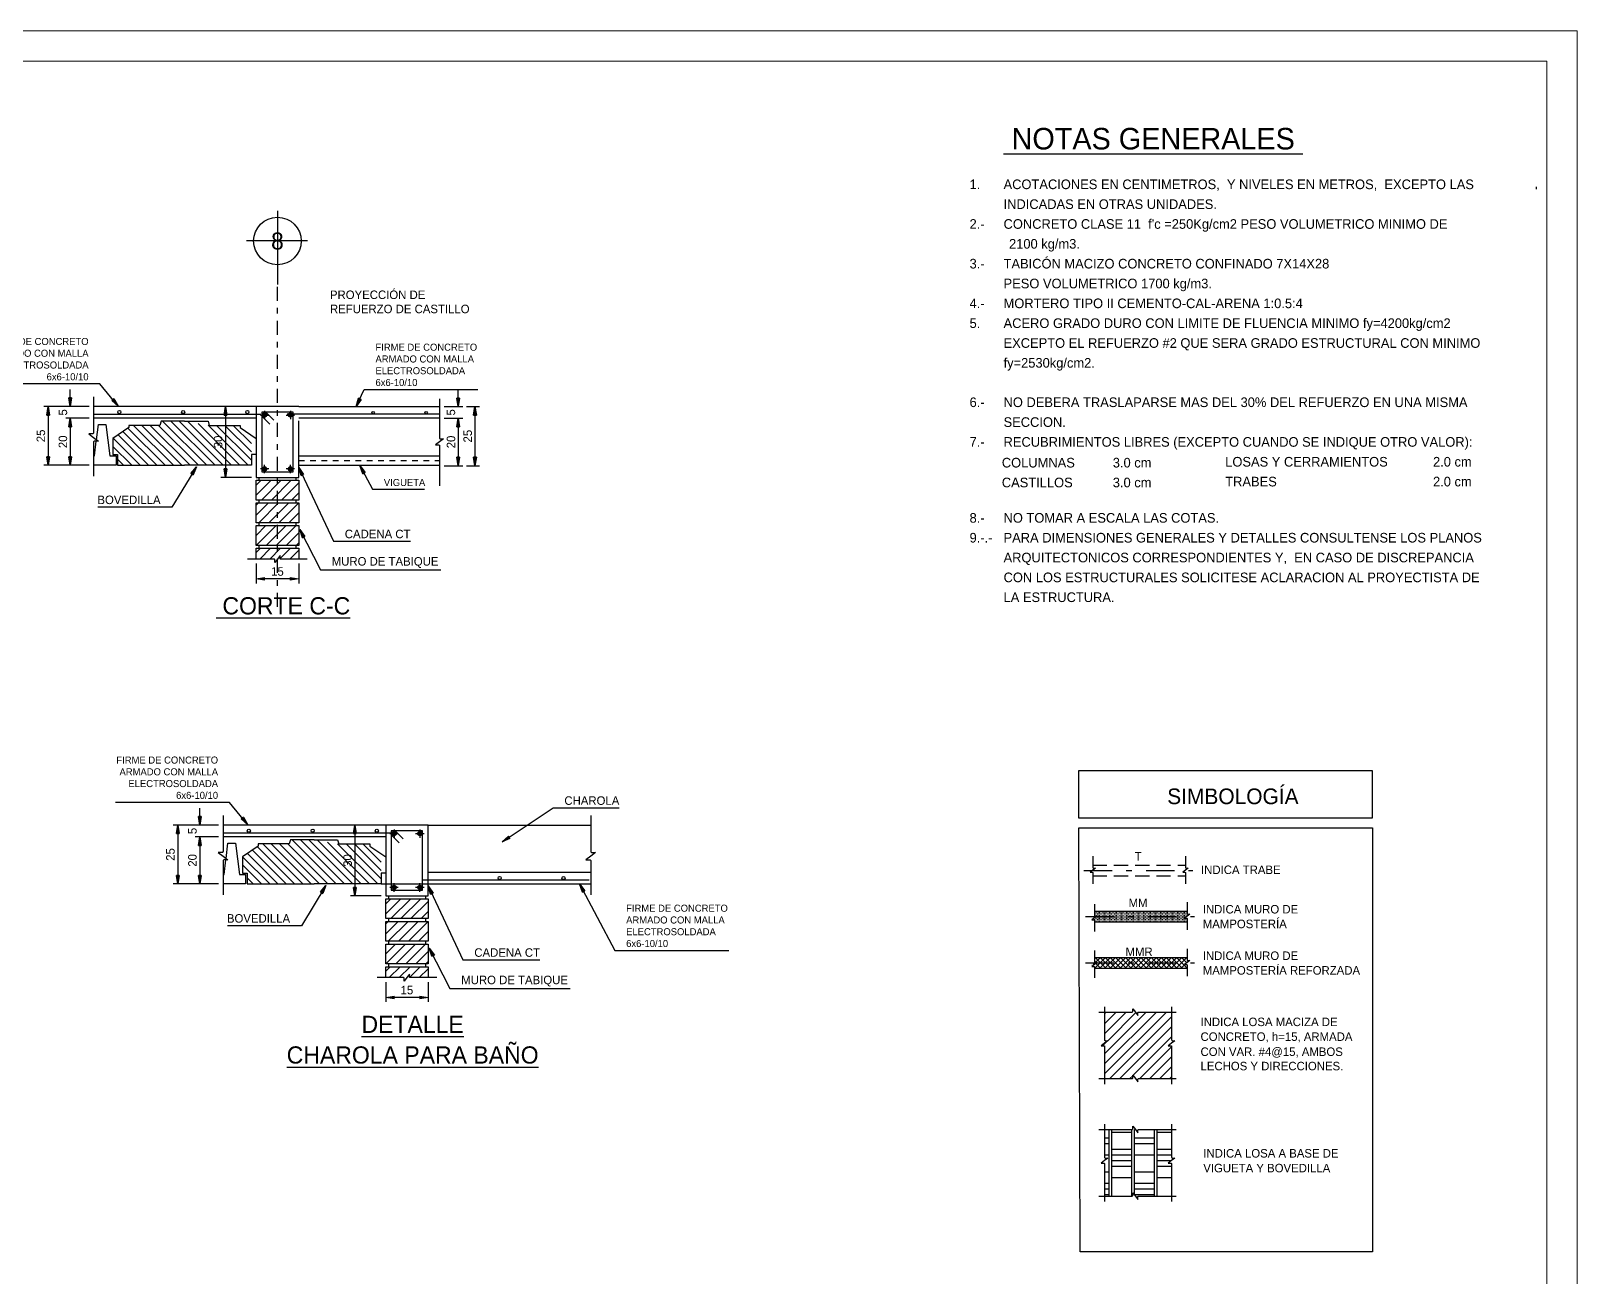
# Model space of a CAD drawing. Header units: millimetres. Extents: x -25 to 297, y -2 to 43.
# Drawn here: x 269.99 to 297.27, y 19.03 to 41 of the extents above; entities that cross this region are included whole.
import ezdxf
from ezdxf.enums import TextEntityAlignment as Align

# ---------------------------------------------------------------- set-up
doc = ezdxf.new("R2010")
doc.units = ezdxf.units.MM
for name, pattern in [('DASHDOT', [1, 0.5, -0.25, 0, -0.25]), ('DASHED2', [0.375, 0.25, -0.125]), ('HIDDEN2', [0.1875, 0.125, -0.0625])]:
    doc.linetypes.add(name, pattern=pattern)
for name, color, linetype in [('6', 7, 'Continuous'), ('C', 11, 'Continuous'), ('CERR', 3, 'DASHED2'), ('EJES', 250, 'DASHDOT'), ('hatch', 250, 'Continuous'), ('HATCH_MUROS', 16, 'Continuous'), ('Muro', 242, 'Continuous'), ('muros', 1, 'Continuous'), ('NOTAS', 5, 'Continuous'), ('TEXT', 5, 'Continuous'), ('TITULO', 242, 'Continuous'), ('TZ', 15, 'Continuous'), ('VIGUETAS', 107, 'Continuous')]:
    doc.layers.add(name, color=color, linetype=linetype)
doc.styles.add('LEROY', font='stylu.ttf')
doc.dimstyles.new('LEROY_CONC', dxfattribs={"dimtxt": 0.15, "dimasz": 0.15, "dimexe": 0.08, "dimexo": 0.08, "dimgap": 0.05, "dimtad": 1, "dimdec": 0, "dimlfac": 20, "dimzin": 0, "dimdsep": 46, "dimtxsty": 'LEROY', "dimblk1": 'FLECHA', "dimblk2": 'FLECHA', "dimsah": 1, "dimcen": 0.2, "dimclrd": 256, "dimclre": 256, "dimclrt": 5, "dimadec": 0, "dimazin": 0, "dimtfac": 0.5, "dimtdec": 0, "dimtix": 1, "dimtofl": 0, "dimtmove": 0, "dimatfit": 3, "dimldrblk": 'FLECHA', "dimfxl": 1, "dimtolj": 1, "dimtzin": 0, "dimarcsym": 0})

# ---------------------------------------------------------------- blocks, each defined once
blk = doc.blocks.new('NOTAS')
at = {"layer": 'NOTAS', "color": 5}
blk.add_line((156.122, 134.198), (156.122, 134.239), dxfattribs=at)
at = {"layer": 'NOTAS', "color": 5, "style": 'LEROY'}
for s, p in [('1.', (146.122, 134.198)), ('ACOTACIONES EN CENTIMETROS,  Y NIVELES EN METROS,  EXCEPTO LAS', (146.722, 134.198)), ('INDICADAS EN OTRAS UNIDADES.', (146.722, 133.848)), ("CONCRETO CLASE 11  f'c =250Kg/cm2 PESO VOLUMETRICO MINIMO DE", (146.722, 133.498)), ('2.-', (146.122, 133.498)), ('  2100 kg/m3.', (146.692, 133.148)), ('3.-', (146.122, 132.798)), ('TABICÓN MACIZO CONCRETO CONFINADO 7X14X28', (146.722, 132.798)), ('PESO VOLUMETRICO 1700 kg/m3.', (146.722, 132.448)), ('4.-', (146.122, 132.098)), ('MORTERO TIPO II CEMENTO-CAL-ARENA 1:0.5:4', (146.722, 132.098)), ('5.', (146.122, 131.748)), ('ACERO GRADO DURO CON LIMITE DE FLUENCIA MINIMO fy=4200kg/cm2', (146.722, 131.748)), ('EXCEPTO EL REFUERZO #2 QUE SERA GRADO ESTRUCTURAL CON MINIMO', (146.722, 131.398)), ('fy=2530kg/cm2.', (146.722, 131.048)), ('6.-', (146.122, 130.353)), ('NO DEBERA TRASLAPARSE MAS DEL 30% DEL REFUERZO EN UNA MISMA', (146.722, 130.353)), ('SECCION.', (146.722, 130.003)), ('7.-', (146.122, 129.653)), ('RECUBRIMIENTOS LIBRES (EXCEPTO CUANDO SE INDIQUE OTRO VALOR):', (146.722, 129.653)), ('COLUMNAS', (146.691, 129.287)), ('3.0 cm', (148.649, 129.287)), ('LOSAS Y CERRAMIENTOS', (150.633, 129.303)), ('2.0 cm', (154.299, 129.303)), ('CASTILLOS', (146.691, 128.937)), ('3.0 cm', (148.649, 128.937)), ('TRABES', (150.633, 128.953)), ('2.0 cm', (154.299, 128.953)), ('8.-', (146.122, 128.313)), ('NO TOMAR A ESCALA LAS COTAS.', (146.722, 128.313)), ('9.-.-', (146.122, 127.963)), ('PARA DIMENSIONES GENERALES Y DETALLES CONSULTENSE LOS PLANOS', (146.722, 127.963)), ('ARQUITECTONICOS CORRESPONDIENTES Y,  EN CASO DE DISCREPANCIA', (146.722, 127.613)), ('CON LOS ESTRUCTURALES SOLICITESE ACLARACION AL PROYECTISTA DE', (146.722, 127.263)), ('LA ESTRUCTURA.', (146.722, 126.913))]:
    blk.add_text(s, height=0.17, dxfattribs=at).set_placement(p)
at = {"layer": 'TITULO', "style": 'LEROY'}
blk.add_text('%%U NOTAS GENERALES ', height=0.38, dxfattribs=at).set_placement((146.722, 134.898))
blk = doc.blocks.new('FLECHA')
at = {"linetype": 'Continuous'}
blk.add_hatch(color=5, dxfattribs=at).paths.add_polyline_path([(0, 0), (-1, 0.16), (-1, -0.16)])
at = {"color": 5, "linetype": 'Continuous'}
blk.add_line((-1, 0.16), (-1, -0.16), dxfattribs=at)
blk.add_lwpolyline([(-1, 0.16), (0, 0), (-1, -0.16)], dxfattribs=at)
blk = doc.blocks.new('*D312')
at = {"layer": 'C', "lineweight": -2, "transparency": 16777216}
for p, q in [((277.282, 34.167), (277.612, 34.167)), ((277.532, 34.017), (277.532, 33.48)), ((277.282, 33.33), (277.612, 33.33))]:
    blk.add_line(p, q, dxfattribs=at)
at = {"layer": 'Defpoints', "color": 0, "transparency": 16777216}
for p in [(277.202, 34.167), (277.202, 33.33), (277.532, 33.33)]:
    blk.add_point(p, dxfattribs=at)
at = {"layer": 'C', "lineweight": -2, "transparency": 16777216, "xscale": 0.15, "yscale": 0.15, "zscale": 0.15}
for p, rotation in [((277.532, 34.167), 90), ((277.532, 33.33), 270)]:
    blk.add_blockref('FLECHA', p, dxfattribs=dict(at, rotation=rotation))
at = {"layer": 'C', "color": 5, "transparency": 16777216, "insert": (277.405, 33.749), "char_height": 0.15, "attachment_point": 5, "rotation": 90, "style": 'LEROY'}
blk.add_mtext('\\A1;20', dxfattribs=at)
blk = doc.blocks.new('*D313')
at = {"layer": 'C', "lineweight": -2, "transparency": 16777216}
for p, q in [((277.532, 34.524), (277.532, 34.674)), ((277.282, 34.374), (277.612, 34.374)), ((277.282, 34.167), (277.612, 34.167)), ((277.532, 34.017), (277.532, 33.867))]:
    blk.add_line(p, q, dxfattribs=at)
at = {"layer": 'Defpoints', "color": 0, "transparency": 16777216}
for p in [(277.202, 34.374), (277.202, 34.167), (277.532, 34.167)]:
    blk.add_point(p, dxfattribs=at)
at = {"layer": 'C', "lineweight": -2, "transparency": 16777216, "xscale": 0.15, "yscale": 0.15, "zscale": 0.15}
for p, rotation in [((277.532, 34.374), 270), ((277.532, 34.167), 90)]:
    blk.add_blockref('FLECHA', p, dxfattribs=dict(at, rotation=rotation))
at = {"layer": 'C', "color": 5, "transparency": 16777216, "insert": (277.404, 34.271), "char_height": 0.15, "attachment_point": 5, "rotation": 90, "style": 'LEROY'}
blk.add_mtext('\\A1;5', dxfattribs=at)
blk = doc.blocks.new('*D314')
at = {"layer": 'C', "lineweight": -2, "transparency": 16777216}
for p, q in [((277.679, 34.374), (277.908, 34.374)), ((277.828, 34.224), (277.828, 33.48)), ((277.679, 33.33), (277.908, 33.33))]:
    blk.add_line(p, q, dxfattribs=at)
at = {"layer": 'Defpoints', "color": 0, "transparency": 16777216}
for p in [(277.599, 34.374), (277.599, 33.33), (277.828, 33.33)]:
    blk.add_point(p, dxfattribs=at)
at = {"layer": 'C', "lineweight": -2, "transparency": 16777216, "xscale": 0.15, "yscale": 0.15, "zscale": 0.15}
for p, rotation in [((277.828, 34.374), 90), ((277.828, 33.33), 270)]:
    blk.add_blockref('FLECHA', p, dxfattribs=dict(at, rotation=rotation))
at = {"layer": 'C', "color": 5, "transparency": 16777216, "insert": (277.7, 33.852), "char_height": 0.15, "attachment_point": 5, "rotation": 90, "style": 'LEROY'}
blk.add_mtext('\\A1;25', dxfattribs=at)
blk = doc.blocks.new('Var_1')
at = {"layer": 'TZ'}
h = blk.add_hatch(dxfattribs=at)
h.set_pattern_fill('ANSI31', color=250, scale=0.01, style=0)
h.set_pattern_definition([(45, (-118.599832, -46.150385), (-0.02245064, 0.02245064), [])])
edge = h.paths.add_edge_path()
edge.add_arc((0, 0), 0.125, 0, 360)
at = {"layer": 'TZ', "color": 250}
for p, q in [((-0.25, 0), (0.25, 0)), ((0, 0.25), (0, -0.25))]:
    blk.add_line(p, q, dxfattribs=at)
at = {"layer": 'TZ', "color": 5}
blk.add_circle((0, 0), 0.125, dxfattribs=at)
blk = doc.blocks.new('*D325')
at = {"layer": 'C', "lineweight": -2, "transparency": 16777216}
for p, q in [((273.967, 31.603), (273.967, 31.255)), ((274.717, 31.603), (274.717, 31.255)), ((274.567, 31.335), (274.117, 31.335))]:
    blk.add_line(p, q, dxfattribs=at)
at = {"layer": 'Defpoints', "color": 0, "transparency": 16777216}
for p in [(273.967, 31.683), (274.717, 31.683), (273.967, 31.335)]:
    blk.add_point(p, dxfattribs=at)
at = {"layer": 'C', "lineweight": -2, "transparency": 16777216, "xscale": 0.15, "yscale": 0.15, "zscale": 0.15, "rotation": 180}
blk.add_blockref('FLECHA', (273.967, 31.335), dxfattribs=at)
at = {"layer": 'C', "lineweight": -2, "transparency": 16777216, "xscale": 0.15, "yscale": 0.15, "zscale": 0.15}
blk.add_blockref('FLECHA', (274.717, 31.335), dxfattribs=at)
at = {"layer": 'C', "color": 5, "transparency": 16777216, "insert": (274.342, 31.463), "char_height": 0.15, "attachment_point": 5, "style": 'LEROY'}
blk.add_mtext('\\A1;15', dxfattribs=at)
blk = doc.blocks.new('*D326')
at = {"layer": 'C', "lineweight": -2, "transparency": 16777216}
for p, q in [((270.606, 34.375), (270.218, 34.375)), ((270.298, 34.225), (270.298, 33.487)), ((270.606, 33.337), (270.218, 33.337))]:
    blk.add_line(p, q, dxfattribs=at)
at = {"layer": 'Defpoints', "color": 0, "transparency": 16777216}
for p in [(270.686, 34.375), (270.298, 33.337), (270.686, 33.337)]:
    blk.add_point(p, dxfattribs=at)
at = {"layer": 'C', "lineweight": -2, "transparency": 16777216, "xscale": 0.15, "yscale": 0.15, "zscale": 0.15}
for p, rotation in [((270.298, 34.375), 90), ((270.298, 33.337), 270)]:
    blk.add_blockref('FLECHA', p, dxfattribs=dict(at, rotation=rotation))
at = {"layer": 'C', "color": 5, "transparency": 16777216, "insert": (270.169, 33.856), "char_height": 0.15, "attachment_point": 5, "rotation": 90, "style": 'LEROY'}
blk.add_mtext('\\A1;25', dxfattribs=at)
blk = doc.blocks.new('*D327')
at = {"layer": 'C', "lineweight": -2, "transparency": 16777216}
for p, q in [((270.686, 34.525), (270.686, 34.675)), ((271.018, 34.375), (270.606, 34.375)), ((271.018, 34.167), (270.606, 34.167)), ((270.686, 34.017), (270.686, 33.867))]:
    blk.add_line(p, q, dxfattribs=at)
at = {"layer": 'Defpoints', "color": 0, "transparency": 16777216}
for p in [(271.098, 34.375), (270.686, 34.167), (271.098, 34.167)]:
    blk.add_point(p, dxfattribs=at)
at = {"layer": 'C', "lineweight": -2, "transparency": 16777216, "xscale": 0.15, "yscale": 0.15, "zscale": 0.15}
for p, rotation in [((270.686, 34.375), 270), ((270.686, 34.167), 90)]:
    blk.add_blockref('FLECHA', p, dxfattribs=dict(at, rotation=rotation))
at = {"layer": 'C', "color": 5, "transparency": 16777216, "insert": (270.558, 34.271), "char_height": 0.15, "attachment_point": 5, "rotation": 90, "style": 'LEROY'}
blk.add_mtext('\\A1;5', dxfattribs=at)
blk = doc.blocks.new('*D328')
at = {"layer": 'C', "lineweight": -2, "transparency": 16777216}
for p, q in [((271.018, 34.167), (270.606, 34.167)), ((270.686, 34.017), (270.686, 33.487)), ((271.018, 33.337), (270.606, 33.337))]:
    blk.add_line(p, q, dxfattribs=at)
at = {"layer": 'Defpoints', "color": 0, "transparency": 16777216}
for p in [(271.098, 34.167), (270.686, 33.337), (271.098, 33.337)]:
    blk.add_point(p, dxfattribs=at)
at = {"layer": 'C', "lineweight": -2, "transparency": 16777216, "xscale": 0.15, "yscale": 0.15, "zscale": 0.15}
for p, rotation in [((270.686, 34.167), 90), ((270.686, 33.337), 270)]:
    blk.add_blockref('FLECHA', p, dxfattribs=dict(at, rotation=rotation))
at = {"layer": 'C', "color": 5, "transparency": 16777216, "insert": (270.558, 33.752), "char_height": 0.15, "attachment_point": 5, "rotation": 90, "style": 'LEROY'}
blk.add_mtext('\\A1;20', dxfattribs=at)
blk = doc.blocks.new('*D332')
at = {"layer": 'C', "lineweight": -2, "transparency": 16777216}
for p, q in [((273.757, 34.375), (273.345, 34.375)), ((273.425, 34.225), (273.425, 33.274)), ((273.887, 33.124), (273.345, 33.124))]:
    blk.add_line(p, q, dxfattribs=at)
at = {"layer": 'Defpoints', "color": 0, "transparency": 16777216}
for p in [(273.837, 34.375), (273.425, 33.124), (273.967, 33.124)]:
    blk.add_point(p, dxfattribs=at)
at = {"layer": 'C', "lineweight": -2, "transparency": 16777216, "xscale": 0.15, "yscale": 0.15, "zscale": 0.15}
for p, rotation in [((273.425, 34.375), 90), ((273.425, 33.124), 270)]:
    blk.add_blockref('FLECHA', p, dxfattribs=dict(at, rotation=rotation))
at = {"layer": 'C', "color": 5, "transparency": 16777216, "insert": (273.297, 33.75), "char_height": 0.15, "attachment_point": 5, "rotation": 90, "style": 'LEROY'}
blk.add_mtext('\\A1;30', dxfattribs=at)
blk = doc.blocks.new('*D372')
at = {"layer": 'C', "lineweight": -2, "transparency": 16777216}
for p, q in [((276.252, 24.218), (276.252, 23.87)), ((277.002, 24.218), (277.002, 23.87)), ((276.852, 23.95), (276.402, 23.95))]:
    blk.add_line(p, q, dxfattribs=at)
at = {"layer": 'Defpoints', "color": 0, "transparency": 16777216}
for p in [(276.252, 24.298), (277.002, 24.298), (276.252, 23.95)]:
    blk.add_point(p, dxfattribs=at)
at = {"layer": 'C', "lineweight": -2, "transparency": 16777216, "xscale": 0.15, "yscale": 0.15, "zscale": 0.15, "rotation": 180}
blk.add_blockref('FLECHA', (276.252, 23.95), dxfattribs=at)
at = {"layer": 'C', "lineweight": -2, "transparency": 16777216, "xscale": 0.15, "yscale": 0.15, "zscale": 0.15}
blk.add_blockref('FLECHA', (277.002, 23.95), dxfattribs=at)
at = {"layer": 'C', "color": 5, "transparency": 16777216, "insert": (276.627, 24.078), "char_height": 0.15, "attachment_point": 5, "style": 'LEROY'}
blk.add_mtext('\\A1;15', dxfattribs=at)
blk = doc.blocks.new('*D373')
at = {"layer": 'C', "lineweight": -2, "transparency": 16777216}
for p, q in [((272.891, 26.99), (272.503, 26.99)), ((272.583, 26.84), (272.583, 26.102)), ((272.891, 25.952), (272.503, 25.952))]:
    blk.add_line(p, q, dxfattribs=at)
at = {"layer": 'Defpoints', "color": 0, "transparency": 16777216}
for p in [(272.971, 26.99), (272.583, 25.952), (272.971, 25.952)]:
    blk.add_point(p, dxfattribs=at)
at = {"layer": 'C', "lineweight": -2, "transparency": 16777216, "xscale": 0.15, "yscale": 0.15, "zscale": 0.15}
for p, rotation in [((272.583, 26.99), 90), ((272.583, 25.952), 270)]:
    blk.add_blockref('FLECHA', p, dxfattribs=dict(at, rotation=rotation))
at = {"layer": 'C', "color": 5, "transparency": 16777216, "insert": (272.455, 26.471), "char_height": 0.15, "attachment_point": 5, "rotation": 90, "style": 'LEROY'}
blk.add_mtext('\\A1;25', dxfattribs=at)
blk = doc.blocks.new('*D374')
at = {"layer": 'C', "lineweight": -2, "transparency": 16777216}
for p, q in [((272.971, 27.14), (272.971, 27.29)), ((273.303, 26.99), (272.891, 26.99)), ((273.303, 26.782), (272.891, 26.782)), ((272.971, 26.632), (272.971, 26.482))]:
    blk.add_line(p, q, dxfattribs=at)
at = {"layer": 'Defpoints', "color": 0, "transparency": 16777216}
for p in [(272.971, 26.782), (273.383, 26.99), (273.383, 26.782)]:
    blk.add_point(p, dxfattribs=at)
at = {"layer": 'C', "lineweight": -2, "transparency": 16777216, "xscale": 0.15, "yscale": 0.15, "zscale": 0.15}
for p, rotation in [((272.971, 26.99), 270), ((272.971, 26.782), 90)]:
    blk.add_blockref('FLECHA', p, dxfattribs=dict(at, rotation=rotation))
at = {"layer": 'C', "color": 5, "transparency": 16777216, "insert": (272.843, 26.886), "char_height": 0.15, "attachment_point": 5, "rotation": 90, "style": 'LEROY'}
blk.add_mtext('\\A1;5', dxfattribs=at)
blk = doc.blocks.new('*D375')
at = {"layer": 'C', "lineweight": -2, "transparency": 16777216}
for p, q in [((273.303, 26.782), (272.891, 26.782)), ((272.971, 26.632), (272.971, 26.102)), ((273.303, 25.952), (272.891, 25.952))]:
    blk.add_line(p, q, dxfattribs=at)
at = {"layer": 'Defpoints', "color": 0, "transparency": 16777216}
for p in [(273.383, 26.782), (272.971, 25.952), (273.383, 25.952)]:
    blk.add_point(p, dxfattribs=at)
at = {"layer": 'C', "lineweight": -2, "transparency": 16777216, "xscale": 0.15, "yscale": 0.15, "zscale": 0.15}
for p, rotation in [((272.971, 26.782), 90), ((272.971, 25.952), 270)]:
    blk.add_blockref('FLECHA', p, dxfattribs=dict(at, rotation=rotation))
at = {"layer": 'C', "color": 5, "transparency": 16777216, "insert": (272.843, 26.367), "char_height": 0.15, "attachment_point": 5, "rotation": 90, "style": 'LEROY'}
blk.add_mtext('\\A1;20', dxfattribs=at)
blk = doc.blocks.new('*D379')
at = {"layer": 'C', "lineweight": -2, "transparency": 16777216}
for p, q in [((276.042, 26.99), (275.63, 26.99)), ((275.71, 26.84), (275.71, 25.89)), ((276.172, 25.74), (275.63, 25.74))]:
    blk.add_line(p, q, dxfattribs=at)
at = {"layer": 'Defpoints', "color": 0, "transparency": 16777216}
for p in [(276.122, 26.99), (275.71, 25.74), (276.252, 25.74)]:
    blk.add_point(p, dxfattribs=at)
at = {"layer": 'C', "lineweight": -2, "transparency": 16777216, "xscale": 0.15, "yscale": 0.15, "zscale": 0.15}
for p, rotation in [((275.71, 26.99), 90), ((275.71, 25.74), 270)]:
    blk.add_blockref('FLECHA', p, dxfattribs=dict(at, rotation=rotation))
at = {"layer": 'C', "color": 5, "transparency": 16777216, "insert": (275.582, 26.365), "char_height": 0.15, "attachment_point": 5, "rotation": 90, "style": 'LEROY'}
blk.add_mtext('\\A1;30', dxfattribs=at)
blk = doc.blocks.new('SIM017')
at = {"color": 15, "linetype": 'Continuous'}
blk.add_lwpolyline([(-1.01, 0), (-0.19, 0, 0.414214), (-0.15, 0.05), (-0.15, 0.2), (0, 0), (0.15, -0.2), (0.15, -0.05, -0.414214), (0.19, 0), (0.99, 0)], format="xyb", dxfattribs=at)
blk = doc.blocks.new('EJE-VERT')
at = {"color": 15, "linetype": 'Continuous'}
for p, q in [((0, 2.163), (0, 0)), ((0.883, 1.28), (-0.909, 1.28))]:
    blk.add_line(p, q, dxfattribs=at)
blk.add_circle((0, 1.28), 0.7, dxfattribs=at)
at = {"color": 242, "style": 'LEROY'}
blk.add_attdef('EJE', text='', height=0.5, dxfattribs=at).set_placement((0, 1.28), align=Align.MIDDLE)

msp = doc.modelspace()

# ---------------------------------------------------------------- hatches: boundary and pattern name
at = {"layer": 'hatch'}
h = msp.add_hatch(dxfattribs=at)
h.set_pattern_fill('ANSI31', color=256, scale=0.83, style=0)
h.set_pattern_definition([(135, (523.45776, -37.87598), (0.07336233, 0.07336233), [])])
h.paths.add_polyline_path([(272.703, 33.337), (273.885, 33.337), (273.885, 33.868), (273.63, 34.042), (273.138, 34.042), (272.703, 34.115), (272.288, 34.115), (272.267, 34.042), (271.776, 34.042), (271.439, 33.812), (271.439, 33.529), (271.521, 33.529), (271.521, 33.337)])
h = msp.add_hatch(dxfattribs=at)
h.set_pattern_fill('ANSI31', color=256, style=0)
h.set_pattern_definition([(45, (273.96714, 31.9248), (-0.088388, 0.088388), [])])
h.paths.add_polyline_path([(273.967, 32.675), (274.717, 32.675), (274.717, 32.325), (273.967, 32.325)])
h.paths.add_polyline_path([(273.967, 32.275), (274.717, 32.275), (274.717, 31.925), (273.967, 31.925)])
h.paths.add_polyline_path([(273.967, 33.075), (274.717, 33.075), (274.717, 32.725), (273.967, 32.725)])
h = msp.add_hatch(dxfattribs=at)
h.set_pattern_fill('ANSI31', color=256, style=0)
h.set_pattern_definition([(45, (273.96714, 31.62095), (-0.088388, 0.088388), [])])
h.paths.add_polyline_path([(274.717, 31.875), (274.589, 31.875), (274.589, 31.683), (274.717, 31.683)])
h.paths.add_polyline_path([(274.589, 31.875), (274.342, 31.875), (274.342, 31.683), (274.389, 31.745), (274.389, 31.697, 0.414214), (274.403, 31.683), (274.589, 31.683)])
h.paths.add_polyline_path([(274.342, 31.875), (274.096, 31.875), (274.096, 31.683), (274.281, 31.683, -0.414214), (274.296, 31.669), (274.296, 31.621), (274.342, 31.683)])
h.paths.add_polyline_path([(274.096, 31.875), (273.967, 31.875), (273.967, 31.683), (274.096, 31.683)])
h = msp.add_hatch(dxfattribs=at)
h.set_pattern_fill('ANSI31', color=256, scale=0.83, style=0)
h.set_pattern_definition([(135, (525.74287, -45.26089), (0.07336233, 0.07336233), [])])
h.paths.add_polyline_path([(274.988, 25.952), (276.17, 25.952), (276.17, 26.483), (275.915, 26.657), (275.423, 26.657), (274.988, 26.73), (274.573, 26.73), (274.552, 26.657), (274.061, 26.657), (273.724, 26.427), (273.724, 26.144), (273.806, 26.144), (273.806, 25.952)])
h = msp.add_hatch(dxfattribs=at)
h.set_pattern_fill('ANSI31', color=256, style=0)
h.set_pattern_definition([(45, (276.25225, 24.5399), (-0.088388, 0.088388), [])])
h.paths.add_polyline_path([(276.252, 25.29), (277.002, 25.29), (277.002, 24.94), (276.252, 24.94)])
h.paths.add_polyline_path([(276.252, 24.89), (277.002, 24.89), (277.002, 24.54), (276.252, 24.54)])
h.paths.add_polyline_path([(276.252, 25.69), (277.002, 25.69), (277.002, 25.34), (276.252, 25.34)])
h = msp.add_hatch(dxfattribs=at)
h.set_pattern_fill('ANSI31', color=256, style=0)
h.set_pattern_definition([(45, (276.25225, 24.23604), (-0.088388, 0.088388), [])])
h.paths.add_polyline_path([(277.002, 24.49), (276.874, 24.49), (276.874, 24.298), (277.002, 24.298)])
h.paths.add_polyline_path([(276.874, 24.49), (276.627, 24.49), (276.627, 24.298), (276.674, 24.36), (276.674, 24.312, 0.414214), (276.688, 24.298), (276.874, 24.298)])
h.paths.add_polyline_path([(276.627, 24.49), (276.381, 24.49), (276.381, 24.298), (276.566, 24.298, -0.414214), (276.581, 24.284), (276.581, 24.236), (276.627, 24.298)])
h.paths.add_polyline_path([(276.381, 24.49), (276.252, 24.49), (276.252, 24.298), (276.381, 24.298)])
h = msp.add_hatch(dxfattribs=at)
h.set_pattern_fill('ANSI31', color=256)
h.set_pattern_definition([(45, (209.7991, 97.78983), (-0.08838835, 0.08838835), [])])
h.paths.add_polyline_path([(288.996, 23.186), (288.936, 23.141), (288.877, 23.097), (288.923, 23.097, -0.414214), (288.936, 23.083), (288.936, 22.516), (289.421, 22.516, 0.414214), (289.434, 22.53), (289.434, 22.575), (289.479, 22.516), (289.523, 22.457), (289.523, 22.502, -0.414214), (289.537, 22.516), (290.119, 22.516), (290.119, 23.083, 0.414214), (290.105, 23.097), (290.06, 23.097), (290.119, 23.141), (290.178, 23.186), (290.133, 23.186, -0.414214), (290.119, 23.199), (290.119, 23.691), (289.537, 23.691, 0.414214), (289.523, 23.677), (289.523, 23.631), (289.479, 23.691), (289.434, 23.75), (289.434, 23.704, -0.414214), (289.421, 23.691), (288.936, 23.691), (288.936, 23.199, 0.414214), (288.95, 23.186)])
at = {"layer": 'HATCH_MUROS'}
h = msp.add_hatch(dxfattribs=at)
h.set_pattern_fill('DOTS', color=256, scale=0.4, style=0)
h.set_pattern_definition([(0, (15.897233, -118.50262), (0.0125, 0.025), [0, -0.025])])
h.paths.add_polyline_path([(290.387, 25.379), (290.394, 25.384), (290.441, 25.42), (290.405, 25.42, -0.414214), (290.394, 25.43), (290.394, 25.472), (288.759, 25.472), (288.759, 25.43, 0.414214), (288.77, 25.42), (288.806, 25.42), (288.759, 25.384), (288.752, 25.379)])
h.paths.add_polyline_path([(288.752, 25.379), (288.711, 25.348), (288.748, 25.348, -0.414214), (288.759, 25.337), (288.759, 25.285), (290.394, 25.285), (290.394, 25.337, 0.414214), (290.383, 25.348), (290.346, 25.348), (290.387, 25.379)])
at = {"layer": 'muros'}
h = msp.add_hatch(dxfattribs=at)
h.set_pattern_fill('ANSI37', color=256, scale=0.02)
h.set_pattern_definition([(45, (-216.59421, 0), (-0.044901281, 0.044901281), []), (135, (-216.59421, 0), (-0.044901281, -0.044901281), [])])
h.paths.add_polyline_path([(290.387, 24.559), (290.394, 24.564), (290.441, 24.6), (290.405, 24.6, -0.414214), (290.394, 24.611), (290.394, 24.653), (288.759, 24.653), (288.759, 24.611, 0.414214), (288.77, 24.6), (288.806, 24.6), (288.759, 24.564), (288.752, 24.559)])
h.paths.add_polyline_path([(288.752, 24.559), (288.711, 24.529), (288.748, 24.529, -0.414214), (288.759, 24.518), (288.759, 24.465), (290.394, 24.465), (290.394, 24.518, 0.414214), (290.383, 24.529), (290.346, 24.529), (290.387, 24.559)])
at = {"layer": 'VIGUETAS'}
h = msp.add_hatch(dxfattribs=at)
h.set_pattern_fill('AR-VYB', color=256, scale=0.05, angle=90, style=0)
h.set_pattern_definition([(90, (15.8663, -121.5849), (-0.4, 0.4), [0.4, 0.4]), (90, (15.8163, -121.5849), (-0.4, 0.4), [0.4, 0.4]), (180, (15.8163, -121.4349), (-0.4, -0.8), [0.35, -0.45]), (180, (15.8163, -121.3349), (-0.4, -0.4), [0.35, -0.45]), (180, (15.8163, -121.2349), (-0.4, -0.8), [0.35, -0.45]), (180, (15.8163, -121.1349), (-0.4, -0.8), [0.35, -0.45]), (180, (15.8163, -120.8349), (-0.4, -0.4), [0.35, -0.45]), (180, (15.8163, -120.7349), (-0.4, -0.8), [0.35, -0.45]), (180, (15.8163, -120.6349), (-0.4, -0.4), [0.35, -0.45])])
h.paths.add_polyline_path([(288.936, 20.445), (289.421, 20.445, 0.617924), (289.432, 20.467), (289.434, 20.504), (289.479, 20.445), (290.119, 20.445), (290.119, 21.012, 0.617924), (290.097, 21.023), (290.06, 21.025), (290.119, 21.07), (290.119, 21.619), (289.537, 21.619, 0.617924), (289.526, 21.597), (289.523, 21.56), (289.479, 21.619), (288.936, 21.619), (288.936, 21.128, 0.617924), (288.958, 21.117), (288.996, 21.114), (288.936, 21.07)])

# ---------------------------------------------------------------- linework, layer by layer
at = {"color": 15, "linetype": 'Continuous'}
for points in [[(288.836, 23.691), (289.421, 23.691, 0.414214), (289.434, 23.704), (289.434, 23.75), (289.479, 23.691), (289.523, 23.631), (289.523, 23.677, -0.414214), (289.537, 23.691), (290.2, 23.691)], [(288.936, 23.784), (288.936, 23.199, 0.414214), (288.95, 23.186), (288.996, 23.186), (288.936, 23.141), (288.877, 23.097), (288.923, 23.097, -0.414214), (288.936, 23.083), (288.936, 22.42)], [(290.119, 23.784), (290.119, 23.199, 0.414214), (290.133, 23.186), (290.178, 23.186), (290.119, 23.141), (290.06, 23.097), (290.105, 23.097, -0.414214), (290.119, 23.083), (290.119, 22.42)], [(288.836, 22.516), (289.421, 22.516, 0.414214), (289.434, 22.53), (289.434, 22.575), (289.479, 22.516), (289.523, 22.457), (289.523, 22.502, -0.414214), (289.537, 22.516), (290.2, 22.516)], [(288.836, 21.619), (289.421, 21.619, 0.414214), (289.434, 21.633), (289.434, 21.679), (289.479, 21.619), (289.523, 21.56), (289.523, 21.606, -0.414214), (289.537, 21.619), (290.2, 21.619)], [(288.936, 21.713), (288.936, 21.128, 0.414214), (288.95, 21.114), (288.996, 21.114), (288.936, 21.07), (288.877, 21.025), (288.923, 21.025, -0.414214), (288.936, 21.012), (288.936, 20.348)], [(290.119, 21.713), (290.119, 21.128, 0.414214), (290.133, 21.114), (290.178, 21.114), (290.119, 21.07), (290.06, 21.025), (290.105, 21.025, -0.414214), (290.119, 21.012), (290.119, 20.348)], [(288.836, 20.445), (289.421, 20.445, 0.414214), (289.434, 20.459), (289.434, 20.504), (289.479, 20.445), (289.523, 20.386), (289.523, 20.431, -0.414214), (289.537, 20.445), (290.2, 20.445)]]:
    msp.add_lwpolyline(points, format="xyb", dxfattribs=at)
at = {"layer": '6', "lineweight": 0}
for points in [[(233.253, 41.001), (297.273, 41.001), (297.273, -2.036), (233.253, -2.036)], [(233.785, 40.469), (296.741, 40.469), (296.741, -1.504), (233.785, -1.504)]]:
    msp.add_lwpolyline(points, close=True, dxfattribs=at)
at = {"layer": 'CERR'}
for p, q in [((288.727, 26.283), (290.365, 26.283)), ((288.727, 26.095), (290.365, 26.095))]:
    msp.add_line(p, q, dxfattribs=at)
at = {"layer": 'EJES', "ltscale": 0.5}
msp.add_line((274.342, 30.838), (274.342, 36.527), dxfattribs=at)
at = {"layer": 'EJES'}
for p, q in [((288.569, 26.189), (290.494, 26.189)), ((288.6, 25.379), (290.525, 25.379)), ((288.6, 24.559), (290.525, 24.559))]:
    msp.add_line(p, q, dxfattribs=at)
at = {"layer": 'Muro'}
for p, q in [((288.758, 25.472), (290.396, 25.472)), ((288.758, 25.285), (290.396, 25.285)), ((288.758, 24.653), (290.396, 24.653)), ((288.758, 24.465), (290.396, 24.465))]:
    msp.add_line(p, q, dxfattribs=at)
at = {"layer": 'TZ', "color": 15}
for p, q in [((273.967, 34.375), (271.098, 34.375)), ((274.717, 34.374), (277.202, 34.374)), ((273.967, 34.167), (271.098, 34.167)), ((277.202, 34.167), (274.717, 34.167)), ((274.717, 33.124), (274.717, 34.124)), ((274.717, 33.503), (277.202, 33.503)), ((274.717, 33.337), (277.202, 33.337)), ((276.252, 26.99), (273.383, 26.99)), ((276.252, 26.782), (273.383, 26.782)), ((277.002, 25.74), (277.002, 26.99)), ((277.002, 26.99), (279.871, 26.99)), ((276.17, 25.952), (279.871, 25.952)), ((277.002, 26.16), (279.871, 26.16))]:
    msp.add_line(p, q, dxfattribs=at)
at = {"layer": 'TZ', "color": 3}
for p, q in [((271.098, 34.239), (273.939, 34.239)), ((273.029, 34.239), (274.049, 34.239)), ((274.208, 34.061), (274.066, 34.203)), ((274.278, 34.132), (274.136, 34.274)), ((277.202, 34.242), (274.513, 34.242)), ((273.383, 26.854), (276.224, 26.854)), ((275.314, 26.854), (276.335, 26.854)), ((276.493, 26.677), (276.351, 26.818)), ((276.563, 26.747), (276.421, 26.89)), ((277.914, 26.019), (276.894, 26.019)), ((279.845, 26.019), (277.004, 26.019))]:
    msp.add_line(p, q, dxfattribs=at)
at = {"layer": 'TZ', "color": 3, "linetype": 'HIDDEN2', "ltscale": 0.5}
msp.add_line((274.717, 33.42), (277.202, 33.42), dxfattribs=at)
at = {"layer": 'TZ'}
for p, q in [((274.017, 33.125), (274.017, 33.075)), ((274.667, 33.125), (274.667, 33.075)), ((274.017, 32.725), (274.017, 32.675)), ((274.667, 32.725), (274.667, 32.675)), ((274.017, 32.325), (274.017, 32.275)), ((274.667, 32.325), (274.667, 32.275)), ((274.017, 31.925), (274.017, 31.875)), ((274.667, 31.925), (274.667, 31.875)), ((276.302, 25.74), (276.302, 25.69)), ((276.952, 25.74), (276.952, 25.69)), ((276.302, 25.34), (276.302, 25.29)), ((276.952, 25.34), (276.952, 25.29)), ((276.302, 24.94), (276.302, 24.89)), ((276.952, 24.94), (276.952, 24.89)), ((276.302, 24.54), (276.302, 24.49)), ((276.952, 24.54), (276.952, 24.49))]:
    msp.add_line(p, q, dxfattribs=at)
at = {"layer": 'TZ', "linetype": 'Continuous'}
for points in [[(271.098, 34.545), (271.098, 33.911, -0.414214), (271.079, 33.891), (271.012, 33.891), (271.098, 33.826), (271.184, 33.762), (271.118, 33.762, 0.414214), (271.098, 33.742), (271.098, 33.145)], [(277.202, 34.511), (277.202, 33.819, 0.414214), (277.218, 33.803), (277.271, 33.803), (277.202, 33.752), (277.134, 33.7), (277.187, 33.7, -0.414214), (277.202, 33.685), (277.202, 32.976)], [(274.867, 31.683), (274.403, 31.683, -0.414214), (274.389, 31.697), (274.389, 31.745), (274.342, 31.683), (274.296, 31.621), (274.296, 31.669, 0.414214), (274.281, 31.683), (273.817, 31.683)], [(273.383, 27.16), (273.383, 26.526, -0.414214), (273.364, 26.506), (273.298, 26.506), (273.383, 26.442), (273.469, 26.377), (273.403, 26.377, 0.414214), (273.383, 26.357), (273.383, 25.761)], [(279.871, 27.16), (279.871, 26.526, 0.414214), (279.891, 26.506), (279.957, 26.506), (279.871, 26.442), (279.785, 26.377), (279.851, 26.377, -0.414214), (279.871, 26.357), (279.871, 25.761)], [(277.152, 24.298), (276.688, 24.298, -0.414214), (276.674, 24.312), (276.674, 24.36), (276.627, 24.298), (276.581, 24.236), (276.581, 24.284, 0.414214), (276.566, 24.298), (276.102, 24.298)]]:
    msp.add_lwpolyline(points, format="xyb", dxfattribs=at)
at = {"layer": 'TZ'}
for points in [[(274.717, 34.374), (273.967, 34.374), (273.967, 33.124), (274.717, 33.124)], [(272.703, 34.115), (272.288, 34.115), (272.267, 34.042), (271.72, 34.042), (271.72, 34.004), (271.439, 33.812), (271.439, 33.529), (271.521, 33.529), (271.521, 33.337), (272.703, 33.337)], [(272.703, 34.115), (273.118, 34.115), (273.138, 34.042), (273.685, 34.042), (273.685, 34.004), (273.967, 33.812), (273.967, 33.529), (273.885, 33.529), (273.885, 33.337), (272.703, 33.337)], [(273.967, 31.683), (273.967, 31.875), (274.717, 31.875), (274.717, 31.683)], [(277.002, 26.99), (276.252, 26.99), (276.252, 25.74), (277.002, 25.74)], [(274.988, 26.73), (274.573, 26.73), (274.552, 26.657), (274.005, 26.657), (274.005, 26.619), (273.724, 26.427), (273.724, 26.144), (273.806, 26.144), (273.806, 25.952), (274.988, 25.952)], [(274.988, 26.73), (275.403, 26.73), (275.423, 26.657), (275.971, 26.657), (275.971, 26.619), (276.252, 26.427), (276.252, 26.144), (276.17, 26.144), (276.17, 25.952), (274.988, 25.952)], [(276.252, 24.298), (276.252, 24.49), (277.002, 24.49), (277.002, 24.298)]]:
    msp.add_lwpolyline(points, dxfattribs=at)
at = {"layer": 'TZ', "color": 3}
for points in [[(274.618, 34.274), (274.066, 34.274), (274.066, 33.224), (274.618, 33.224)], [(276.903, 26.89), (276.351, 26.89), (276.351, 25.84), (276.903, 25.84)]]:
    msp.add_lwpolyline(points, close=True, dxfattribs=at)
at = {"layer": 'TZ', "color": 15}
for points in [[(271.15, 33.788), (271.183, 34.057), (271.316, 34.057), (271.385, 33.504), (271.496, 33.504), (271.496, 33.337), (271.098, 33.337)], [(271.098, 33.504), (271.116, 33.504), (271.147, 33.762)], [(273.435, 26.403), (273.468, 26.672), (273.602, 26.672), (273.671, 26.119), (273.781, 26.119), (273.781, 25.952), (273.383, 25.952)], [(273.383, 26.119), (273.401, 26.119), (273.432, 26.377)]]:
    msp.add_lwpolyline(points, dxfattribs=at)
at = {"layer": 'TZ'}
for points in [[(273.967, 33.075), (274.717, 33.075), (274.717, 32.725), (273.967, 32.725)], [(273.967, 32.675), (274.717, 32.675), (274.717, 32.325), (273.967, 32.325)], [(273.967, 32.275), (274.717, 32.275), (274.717, 31.925), (273.967, 31.925)], [(276.252, 25.69), (277.002, 25.69), (277.002, 25.34), (276.252, 25.34)], [(276.252, 25.29), (277.002, 25.29), (277.002, 24.94), (276.252, 24.94)], [(276.252, 24.89), (277.002, 24.89), (277.002, 24.54), (276.252, 24.54)]]:
    msp.add_lwpolyline(points, close=True, dxfattribs=at)
at = {"layer": 'TZ', "color": 250}
msp.add_lwpolyline([(288.48, 27.952), (293.659, 27.952), (293.659, 27.109), (288.48, 27.109)], close=True, dxfattribs=at)
msp.add_lwpolyline([(293.664, 26.939), (293.664, 19.463), (288.505, 19.463), (288.483, 26.939), (293.664, 26.939)], dxfattribs=at)
at = {"layer": 'TZ', "color": 5}
for centre, radius in [((271.553, 34.276), 0.0278), ((272.68, 34.276), 0.0278), ((273.812, 34.276), 0.0278), ((276.029, 34.265), 0.0231), ((276.964, 34.265), 0.0231), ((273.838, 26.891), 0.0278), ((274.965, 26.891), 0.0278), ((276.097, 26.891), 0.0278), ((278.263, 26.056), 0.0278), ((279.39, 26.056), 0.0278)]:
    msp.add_circle(centre, radius, dxfattribs=at)

# ---------------------------------------------------------------- block references
at = {"layer": 'C'}
msp.add_blockref('NOTAS', (140.432, -95.988), dxfattribs=at)
at = {"layer": 'EJES', "xscale": 0.599999999999909, "yscale": 0.599999999999909, "zscale": 0.599999999999909}
msp.add_blockref('EJE-VERT', (274.342, 36.527), dxfattribs=at).add_auto_attribs({'EJE': '8'})
at = {"layer": 'TZ', "xscale": 0.2975000000000136, "yscale": 0.2975000000000136, "zscale": 0.2975000000000136}
for p in [(274.115, 34.225), (274.57, 34.225), (276.4, 26.84), (276.855, 26.84)]:
    msp.add_blockref('Var_1', p, dxfattribs=at)
at = {"layer": 'TZ'}
for name, p, xscale, yscale, zscale, rotation in [('Var_1', (274.115, 33.274), 0.2975000000000136, 0.2975000000000136, 0.2975000000000136, 180), ('Var_1', (274.57, 33.274), 0.2975000000000136, 0.2975000000000136, 0.2975000000000136, 180), ('SIM017', (288.728, 26.194), 0.2420236714616522, 0.2420236714616522, 0.2420236714616522, 270), ('SIM017', (290.363, 26.194), 0.2420236714616522, 0.2420236714616522, 0.2420236714616522, 270), ('Var_1', (276.4, 25.889), 0.2975000000000136, 0.2975000000000136, 0.2975000000000136, 180), ('Var_1', (276.855, 25.889), 0.2975000000000136, 0.2975000000000136, 0.2975000000000136, 180), ('SIM017', (288.758, 25.352), 0.2420236714616522, 0.2420236714616522, 0.2420236714616522, 270), ('SIM017', (290.394, 25.384), 0.2420236714616522, 0.2420236714616522, 0.2420236714616522, 270), ('SIM017', (288.758, 24.532), 0.2420236714616522, 0.2420236714616522, 0.2420236714616522, 270), ('SIM017', (290.394, 24.564), 0.2420236714616522, 0.2420236714616522, 0.2420236714616522, 270)]:
    msp.add_blockref(name, p, dxfattribs=dict(at, xscale=xscale, yscale=yscale, zscale=zscale, rotation=rotation))

# ---------------------------------------------------------------- texts
at = {"layer": 'C', "style": 'LEROY'}
for s, insert, char_height, width, attachment_point in [('{\\C5;PROYECCIÓN DE REFUERZO DE CASTILLO}', (275.269, 36.22), 0.15, 2.6345, 4), ('{\\C5;FIRME DE CONCRETO ARMADO CON MALLA ELECTROSOLDADA 6x6-10/10}', (271.01, 35.21), 0.1245, 2.18663, 6), ('{\\C5;FIRME DE CONCRETO ARMADO CON MALLA ELECTROSOLDADA 6x6-10/10}', (276.072, 35.109), 0.1245, 2.18663, 4), ('{\\C5;FIRME DE CONCRETO ARMADO CON MALLA ELECTROSOLDADA 6x6-10/10}', (276.072, 35.109), 0.1245, 2.18663, 4), ('{\\C5;VIGUETA}', (276.22, 33.033), 0.1245, 2.18663, 4), ('{\\C5;BOVEDILLA}', (272.281, 32.727), 0.15, 2.6345, 6), ('{\\C5;CADENA CT}', (275.531, 32.125), 0.15, 2.6345, 4), ('{\\C5;MURO DE TABIQUE}', (275.3, 31.622), 0.15, 2.6345, 4), ('{\\C5;FIRME DE CONCRETO ARMADO CON MALLA ELECTROSOLDADA 6x6-10/10}', (273.295, 27.825), 0.1245, 2.18663, 6), ('{\\C5;CHAROLA}', (279.405, 27.421), 0.15, 2.6345, 4), ('{\\C5;BOVEDILLA}', (274.566, 25.342), 0.15, 2.6345, 6), ('{\\C5;FIRME DE CONCRETO ARMADO CON MALLA ELECTROSOLDADA 6x6-10/10}', (280.495, 25.211), 0.1245, 2.18663, 4), ('{\\C5;CADENA CT}', (277.816, 24.74), 0.15, 2.6345, 4), ('{\\C5;MURO DE TABIQUE}', (277.585, 24.237), 0.15, 2.6345, 4)]:
    msp.add_mtext(s, dxfattribs=dict(at, insert=insert, char_height=char_height, width=width, attachment_point=attachment_point))
at = {"layer": 'TEXT', "color": 3, "style": 'LEROY'}
msp.add_text('SIMBOLOGÍA', height=0.276, dxfattribs=at).set_placement((291.2, 27.531), align=Align.MIDDLE)
at = {"layer": 'TEXT', "style": 'LEROY'}
for s, p in [('T', (289.527, 26.437, 0)), ('MM', (289.527, 25.617, 0)), ('MMR', (289.545, 24.754, 0))]:
    msp.add_text(s, height=0.15, dxfattribs=at).set_placement(p, align=Align.MIDDLE)
for s, p in [('INDICA TRABE', (290.638, 26.126)), ('INDICA MURO DE', (290.669, 25.43)), ('MAMPOSTERÍA', (290.669, 25.171)), ('INDICA MURO DE', (290.669, 24.61)), ('MAMPOSTERÍA REFORZADA', (290.669, 24.351)), ('INDICA LOSA MACIZA DE', (290.629, 23.443)), ('CONCRETO, h=15, ARMADA', (290.629, 23.182)), ('CON VAR. #4@15, AMBOS', (290.629, 22.916)), ('LECHOS Y DIRECCIONES.', (290.629, 22.663)), ('VIGUETA Y BOVEDILLA', (290.678, 20.863)), ('INDICA LOSA A BASE DE', (290.678, 21.124))]:
    msp.add_text(s, height=0.15, dxfattribs=at).set_placement(p)
at = {"layer": 'TITULO', "style": 'LEROY'}
for s, p in [('%%U CORTE C-C', (274.443, 30.707)), ('%%UDETALLE', (276.728, 23.322)), ('%%UCHAROLA PARA BAÑO', (276.728, 22.782))]:
    msp.add_text(s, height=0.3036, dxfattribs=at).set_placement(p, align=Align.CENTER)

# ---------------------------------------------------------------- dimensions: what is measured, and where the dimension line sits
at = {"layer": 'C'}
for base, p1, p2, text, picture, middle in [((270.686, 34.167), (271.098, 34.375), (271.098, 34.167), '5', '*D327', (270.558, 34.271)), ((277.532, 34.167), (277.202, 34.374), (277.202, 34.167), '5', '*D313', (277.404, 34.271)), ((273.425, 33.124), (273.837, 34.375), (273.967, 33.124), '30', '*D332', (273.297, 33.75)), ((270.686, 33.337), (271.098, 34.167), (271.098, 33.337), '20', '*D328', (270.558, 33.752)), ((272.971, 26.782), (273.383, 26.99), (273.383, 26.782), '5', '*D374', (272.843, 26.886)), ((272.971, 25.952), (273.383, 26.782), (273.383, 25.952), '20', '*D375', (272.843, 26.367)), ((275.71, 25.74), (276.122, 26.99), (276.252, 25.74), '30', '*D379', (275.582, 26.365))]:
    dim = msp.add_linear_dim(base=base, p1=p1, p2=p2, angle=90, text=text, dimstyle='LEROY_CONC', dxfattribs=at)
    dim.commit()
    dim.dimension.update_dxf_attribs({"geometry": picture, "text_midpoint": middle})
for base, p1, p2, picture, middle in [((270.298, 33.337), (270.686, 34.375), (270.686, 33.337), '*D326', (270.298, 33.856)), ((272.583, 25.952), (272.971, 26.99), (272.971, 25.952), '*D373', (272.583, 26.471))]:
    dim = msp.add_linear_dim(base=base, p1=p1, p2=p2, angle=270, text='25', dimstyle='LEROY_CONC', dxfattribs=at)
    dim.commit()
    dim.dimension.update_dxf_attribs({"geometry": picture, "text_midpoint": middle, "dimtype": 161})
dim = msp.add_aligned_dim(p1=(277.599, 34.374), p2=(277.599, 33.33), distance=0.229, text='25', dimstyle='LEROY_CONC', dxfattribs=at)
dim.commit()
dim.dimension.update_dxf_attribs({"geometry": '*D314', "text_midpoint": (277.7, 33.852)})
dim = msp.add_linear_dim(base=(277.532, 33.33), p1=(277.202, 34.167), p2=(277.202, 33.33), angle=90, text='20', dimstyle='LEROY_CONC', override={"dimtmove": 1}, dxfattribs=at)
dim.commit()
dim.dimension.update_dxf_attribs({"geometry": '*D312', "text_midpoint": (277.405, 33.749)})
for p1, p2, picture, middle in [((274.717, 31.683), (273.967, 31.683), '*D325', (274.342, 31.463)), ((277.002, 24.298), (276.252, 24.298), '*D372', (276.627, 24.078))]:
    dim = msp.add_aligned_dim(p1=p1, p2=p2, distance=0.348, dimstyle='LEROY_CONC', dxfattribs=at)
    dim.commit()
    dim.dimension.update_dxf_attribs({"geometry": picture, "text_midpoint": middle})

# ---------------------------------------------------------------- leaders
at = {"layer": 'C', "annotation_type": 0, "has_hookline": 1}
for points, hookline_direction, text_width in [([(271.534, 34.381), (271.21, 34.776), (271.06, 34.776)], 1, 1.809), ([(275.734, 34.374), (275.872, 34.675), (276.022, 34.675)], 0, 1.809), ([(275.734, 34.374), (275.872, 34.675), (276.022, 34.675)], 0, 1.809), ([(272.914, 33.311), (272.481, 32.599), (272.331, 32.599)], 1, 1.106), ([(274.717, 33.301), (275.331, 31.997), (275.481, 31.997)], 0, 1.158), ([(275.798, 33.332), (276.02, 32.918), (276.17, 32.918)], 0, 0.715), ([(274.737, 32.204), (275.1, 31.492), (275.25, 31.492)], 0, 1.925), ([(273.819, 26.997), (273.495, 27.391), (273.345, 27.391)], 1, 1.809), ([(278.305, 26.692), (279.205, 27.292), (279.355, 27.292)], 0, 0.964), ([(275.199, 25.926), (274.766, 25.214), (274.616, 25.214)], 1, 1.106), ([(277.002, 25.916), (277.616, 24.612), (277.766, 24.612)], 0, 1.158), ([(279.673, 25.952), (280.295, 24.777), (280.445, 24.777)], 0, 1.809), ([(277.022, 24.819), (277.385, 24.107), (277.535, 24.107)], 0, 1.925)]:
    msp.add_leader(points, dimstyle='LEROY_CONC', dxfattribs=dict(at, hookline_direction=hookline_direction, text_width=text_width))

doc.saveas('drawing.dxf')
